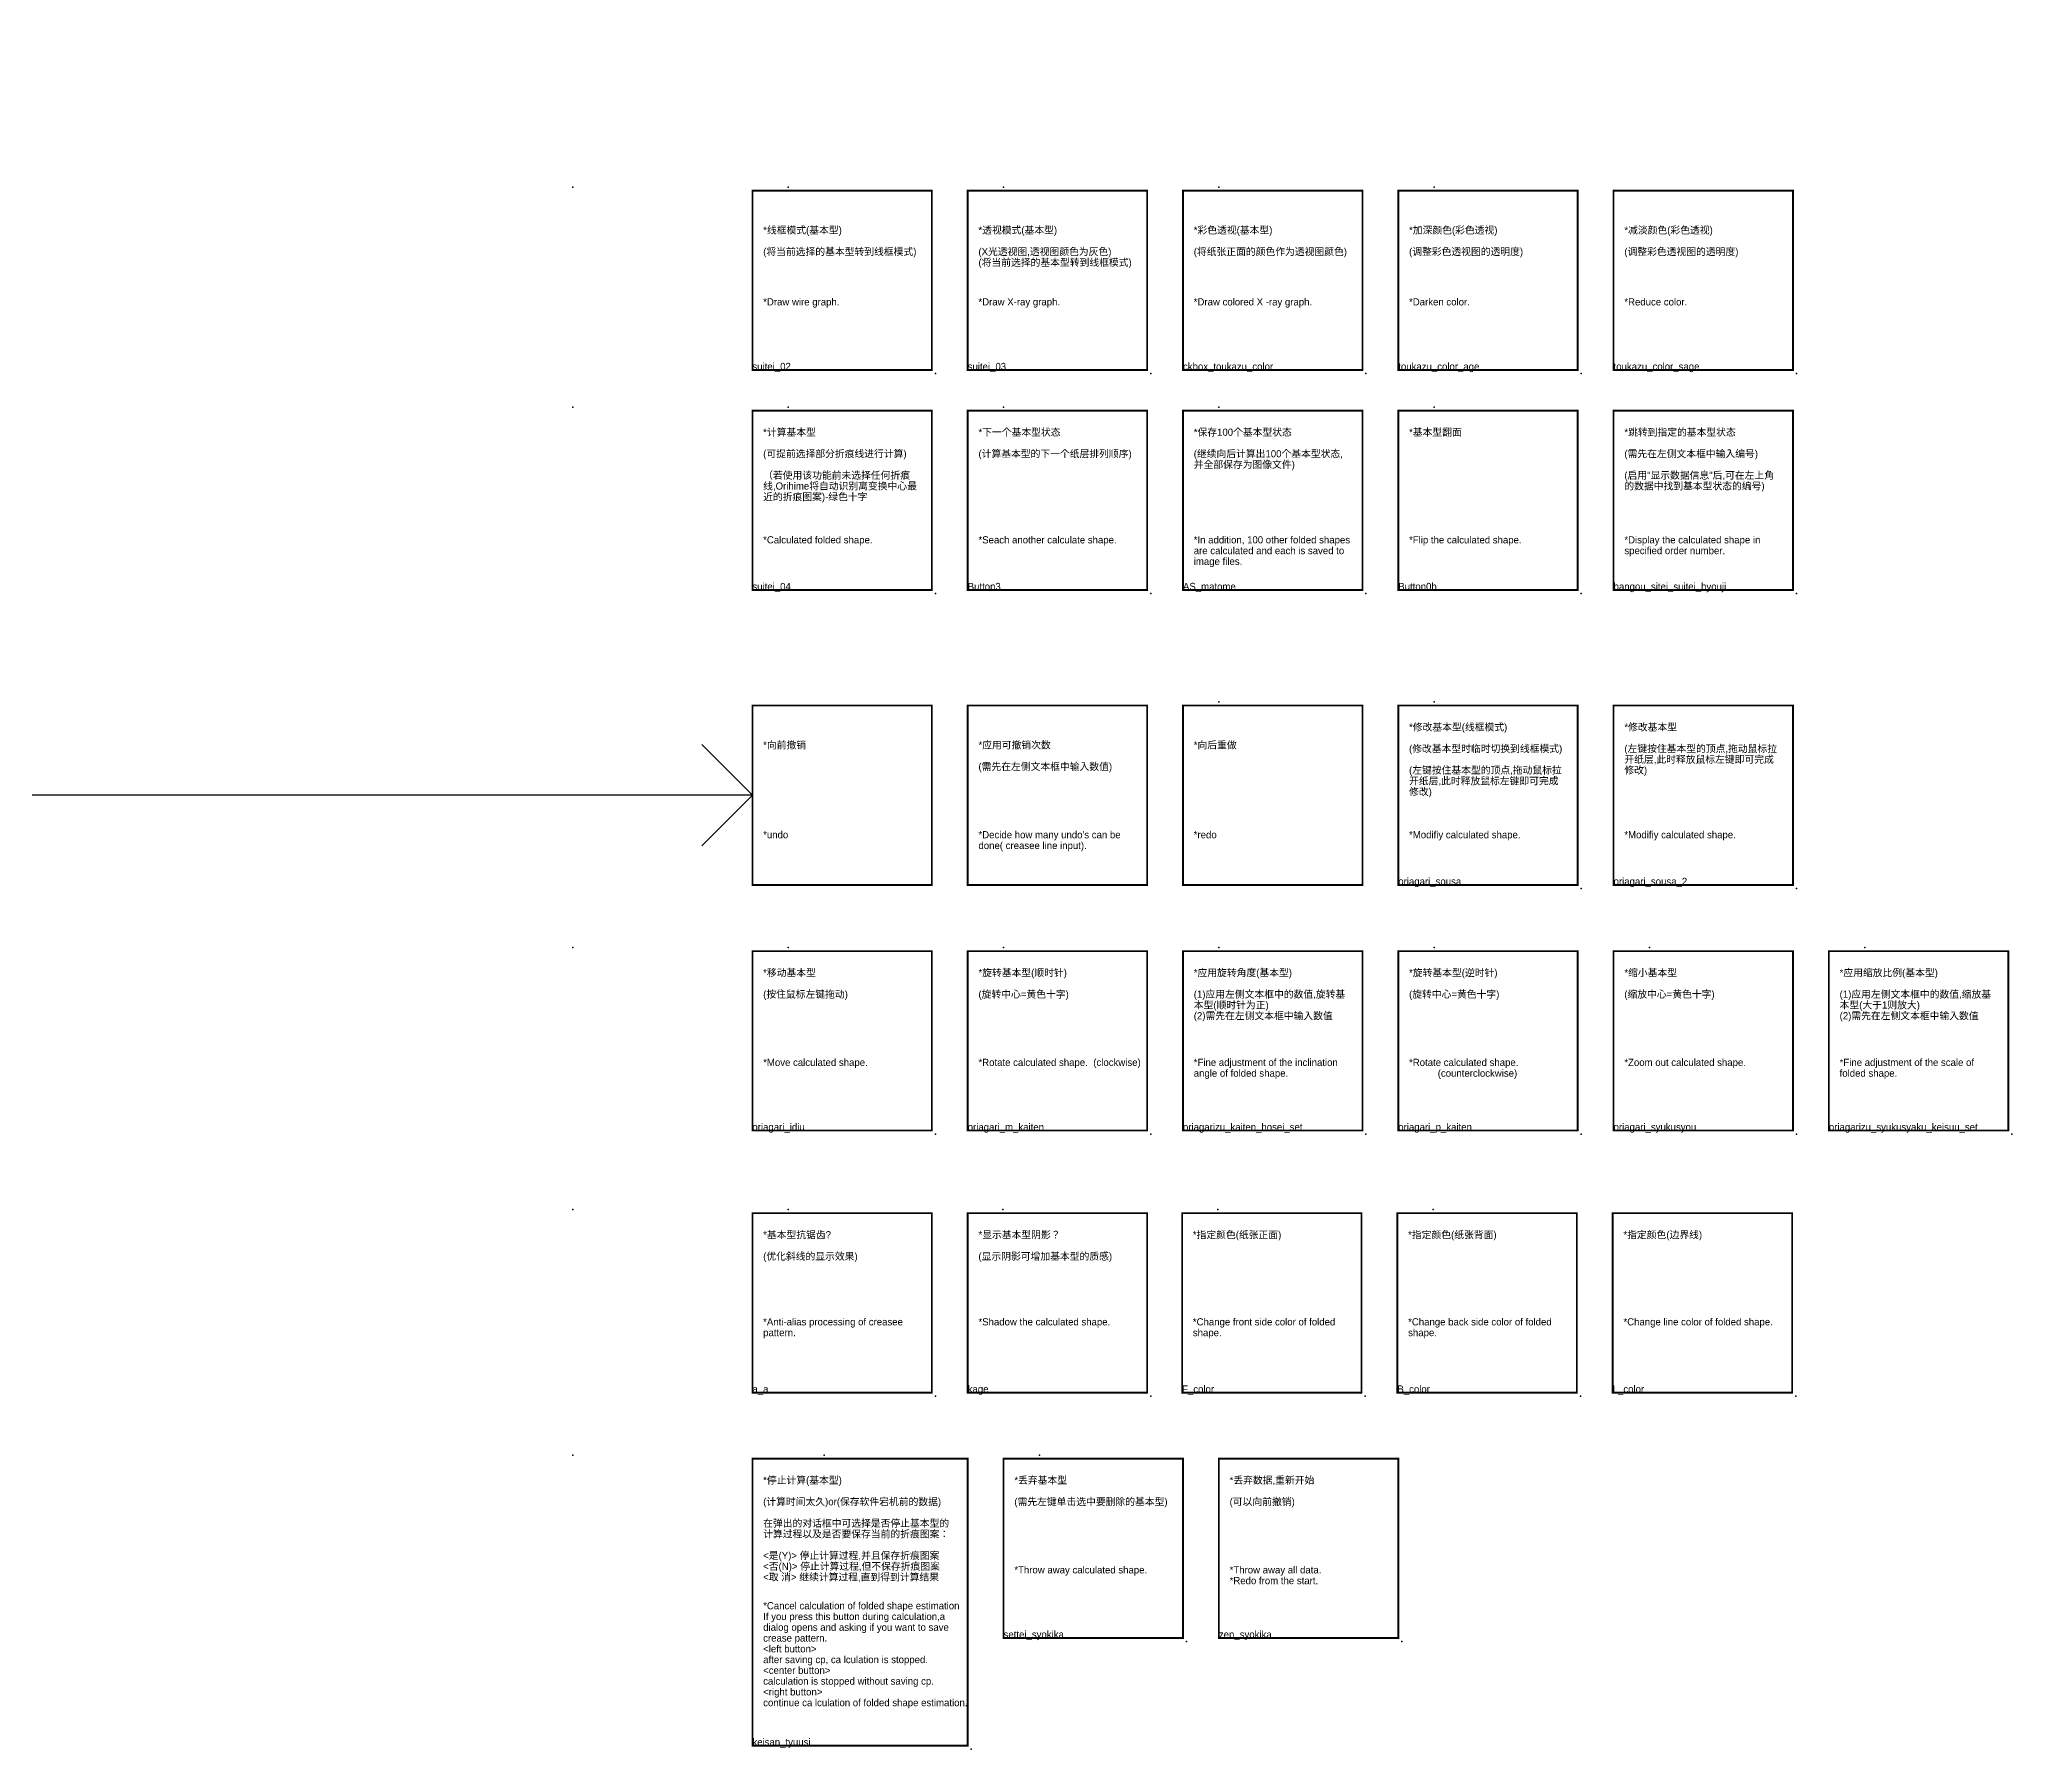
# Model space of a CAD drawing. Header units: millimetres. Extents: x -1842 to 3667, y -2745 to 2263.
# Drawn here: x 1191 to 1745, y 682 to 1158 of the extents above; entities that cross this region are included whole.
import ezdxf

# ---------------------------------------------------------------- set-up
doc = ezdxf.new("R2010")
doc.units = ezdxf.units.MM
doc.header["$LTSCALE"] = 1000
doc.layers.add('1-中文', color=7, linetype='Continuous', lineweight=25)
doc.layers.add('2-英文', color=250, linetype='Continuous', lineweight=25)
doc.layers.add('3-图名', color=6, linetype='Continuous', plot=False, transparency=0.5)
doc.layers.add('4-图框', color=7, linetype='Continuous', true_color=0x81cde4)
doc.styles.add('kucha制图', font='')
doc.styles.get('kucha制图').set_extended_font_data('思源黑体 CN Regular')

# ---------------------------------------------------------------- blocks, each defined once
blk = doc.blocks.new('图名')
at = {"layer": '3-图名', "ltscale": 8, "style": 'kucha制图', "flags": 8}
blk.add_attdef('图名', (0, 0), '', height=2, dxfattribs=at)
blk = doc.blocks.new('*U15')
at = {"color": 0, "const_width": 0.5}
blk.add_lwpolyline([(0, -50), (50, -50), (50, 0), (0, 0)], close=True, dxfattribs=at)
at = {"color": 8}
for p in [(-50, 1), (51, -51)]:
    blk.add_point(p, dxfattribs=at)
blk = doc.blocks.new('*U8')
at = {"color": 0, "const_width": 0.5}
blk.add_lwpolyline([(0, -80), (60, -80), (60, 0), (0, 0)], close=True, dxfattribs=at)
at = {"color": 8}
for p in [(-50, 1), (61, -81)]:
    blk.add_point(p, dxfattribs=at)

msp = doc.modelspace()

# ---------------------------------------------------------------- linework, layer by layer
at = {"color": 6}
for points in [[(1389.15, 947.68), (1179.39, 947.68), (1179.39, 1684.76), (295.2, 1684.76), (295.2, 1589.94)], [(1375.01, 961.82), (1389.15, 947.68), (1375.01, 933.54)]]:
    msp.add_lwpolyline(points, dxfattribs=at)
at = {"color": 6, "const_width": 0.5}
for points in [[(1389.15, 922.68), (1439.15, 922.68), (1439.15, 972.68), (1389.15, 972.68)], [(1449.15, 922.68), (1499.15, 922.68), (1499.15, 972.68), (1449.15, 972.68)], [(1509.15, 922.68), (1559.15, 922.68), (1559.15, 972.68), (1509.15, 972.68)]]:
    msp.add_lwpolyline(points, close=True, dxfattribs=at)

# ---------------------------------------------------------------- block references
at = {"layer": '3-图名'}
ref = msp.add_blockref('图名', (1389.15, 1066.19), dxfattribs=at)
ref.add_attrib('图名', 'suitei_02', (1389.15, 1066.19), dxfattribs={"ltscale": 8, "height": 2, "style": 'kucha制图'})
ref = msp.add_blockref('图名', (1449.15, 1066.19), dxfattribs=at)
ref.add_attrib('图名', 'suitei_03', (1449.15, 1066.19), dxfattribs={"ltscale": 8, "height": 2, "style": 'kucha制图'})
ref = msp.add_blockref('图名', (1509.15, 1066.19), dxfattribs=at)
ref.add_attrib('图名', 'ckbox_toukazu_color', (1509.15, 1066.19), dxfattribs={"ltscale": 8, "height": 2, "style": 'kucha制图'})
ref = msp.add_blockref('图名', (1569.15, 1066.19), dxfattribs=at)
ref.add_attrib('图名', 'toukazu_color_age', (1569.15, 1066.19), dxfattribs={"ltscale": 8, "height": 2, "style": 'kucha制图'})
ref = msp.add_blockref('图名', (1629.15, 1066.19), dxfattribs=at)
ref.add_attrib('图名', 'toukazu_color_sage', (1629.15, 1066.19), dxfattribs={"ltscale": 8, "height": 2, "style": 'kucha制图'})
ref = msp.add_blockref('图名', (1389.15, 1004.87), dxfattribs=at)
ref.add_attrib('图名', 'suitei_04', (1389.15, 1004.87), dxfattribs={"ltscale": 8, "height": 2, "style": 'kucha制图'})
ref = msp.add_blockref('图名', (1449.15, 1004.87), dxfattribs=at)
ref.add_attrib('图名', 'Button3', (1449.15, 1004.87), dxfattribs={"ltscale": 8, "height": 2, "style": 'kucha制图'})
ref = msp.add_blockref('图名', (1509.15, 1004.87), dxfattribs=at)
ref.add_attrib('图名', 'AS_matome', (1509.15, 1004.87), dxfattribs={"ltscale": 8, "height": 2, "style": 'kucha制图'})
ref = msp.add_blockref('图名', (1569.15, 1004.87), dxfattribs=at)
ref.add_attrib('图名', 'Button0b', (1569.15, 1004.87), dxfattribs={"ltscale": 8, "height": 2, "style": 'kucha制图'})
ref = msp.add_blockref('图名', (1629.15, 1004.87), dxfattribs=at)
ref.add_attrib('图名', 'bangou_sitei_suitei_hyouji', (1629.15, 1004.87), dxfattribs={"ltscale": 8, "height": 2, "style": 'kucha制图'})
ref = msp.add_blockref('图名', (1569.15, 922.68), dxfattribs=at)
ref.add_attrib('图名', 'oriagari_sousa', (1569.15, 922.68), dxfattribs={"ltscale": 8, "height": 2, "style": 'kucha制图'})
ref = msp.add_blockref('图名', (1629.15, 922.68), dxfattribs=at)
ref.add_attrib('图名', 'oriagari_sousa_2', (1629.15, 922.68), dxfattribs={"ltscale": 8, "height": 2, "style": 'kucha制图'})
ref = msp.add_blockref('图名', (1389.15, 854.23), dxfattribs=at)
ref.add_attrib('图名', 'oriagari_idiu', (1389.15, 854.23), dxfattribs={"ltscale": 8, "height": 2, "style": 'kucha制图'})
ref = msp.add_blockref('图名', (1449.15, 854.23), dxfattribs=at)
ref.add_attrib('图名', 'oriagari_m_kaiten', (1449.15, 854.23), dxfattribs={"ltscale": 8, "height": 2, "style": 'kucha制图'})
ref = msp.add_blockref('图名', (1509.15, 854.23), dxfattribs=at)
ref.add_attrib('图名', 'oriagarizu_kaiten_hosei_set', (1509.15, 854.23), dxfattribs={"ltscale": 8, "height": 2, "style": 'kucha制图'})
ref = msp.add_blockref('图名', (1569.15, 854.23), dxfattribs=at)
ref.add_attrib('图名', 'oriagari_p_kaiten', (1569.15, 854.23), dxfattribs={"ltscale": 8, "height": 2, "style": 'kucha制图'})
ref = msp.add_blockref('图名', (1629.15, 854.23), dxfattribs=at)
ref.add_attrib('图名', 'oriagari_syukusyou', (1629.15, 854.23), dxfattribs={"ltscale": 8, "height": 2, "style": 'kucha制图'})
ref = msp.add_blockref('图名', (1689.15, 854.23), dxfattribs=at)
ref.add_attrib('图名', 'oriagarizu_syukusyaku_keisuu_set', (1689.15, 854.23), dxfattribs={"ltscale": 8, "height": 2, "style": 'kucha制图'})
ref = msp.add_blockref('图名', (1389.15, 781.19), dxfattribs=at)
ref.add_attrib('图名', 'a_a', (1389.15, 781.19), dxfattribs={"ltscale": 8, "height": 2, "style": 'kucha制图'})
ref = msp.add_blockref('图名', (1449.15, 781.19), dxfattribs=at)
ref.add_attrib('图名', 'kage', (1449.15, 781.19), dxfattribs={"ltscale": 8, "height": 2, "style": 'kucha制图'})
ref = msp.add_blockref('图名', (1508.9, 781.19), dxfattribs=at)
ref.add_attrib('图名', 'F_color', (1508.9, 781.19), dxfattribs={"ltscale": 8, "height": 2, "style": 'kucha制图'})
ref = msp.add_blockref('图名', (1568.9, 781.19), dxfattribs=at)
ref.add_attrib('图名', 'B_color', (1568.9, 781.19), dxfattribs={"ltscale": 8, "height": 2, "style": 'kucha制图'})
ref = msp.add_blockref('图名', (1628.9, 781.19), dxfattribs=at)
ref.add_attrib('图名', 'L_color', (1628.9, 781.19), dxfattribs={"ltscale": 8, "height": 2, "style": 'kucha制图'})
ref = msp.add_blockref('图名', (1459.15, 712.8), dxfattribs=at)
ref.add_attrib('图名', 'settei_syokika', (1459.15, 712.8), dxfattribs={"ltscale": 8, "height": 2, "style": 'kucha制图'})
ref = msp.add_blockref('图名', (1519.15, 712.8), dxfattribs=at)
ref.add_attrib('图名', 'zen_syokika', (1519.15, 712.8), dxfattribs={"ltscale": 8, "height": 2, "style": 'kucha制图'})
ref = msp.add_blockref('图名', (1389.15, 682.8), dxfattribs=at)
ref.add_attrib('图名', 'keisan_tyuusi', (1389.15, 682.8), dxfattribs={"ltscale": 8, "height": 2, "style": 'kucha制图'})
at = {"layer": '4-图框'}
for name, p in [('*U15', (1389.15, 1116.19)), ('*U15', (1449.15, 1116.19)), ('*U15', (1509.15, 1116.19)), ('*U15', (1569.15, 1116.19)), ('*U15', (1629.15, 1116.19)), ('*U15', (1389.15, 1054.87)), ('*U15', (1449.15, 1054.87)), ('*U15', (1509.15, 1054.87)), ('*U15', (1569.15, 1054.87)), ('*U15', (1629.15, 1054.87)), ('*U15', (1569.15, 972.68)), ('*U15', (1629.15, 972.68)), ('*U15', (1389.15, 904.23)), ('*U15', (1449.15, 904.23)), ('*U15', (1509.15, 904.23)), ('*U15', (1569.15, 904.23)), ('*U15', (1629.15, 904.23)), ('*U15', (1689.15, 904.23)), ('*U15', (1749.15, 904.23)), ('*U15', (1389.15, 831.19)), ('*U15', (1449.15, 831.19)), ('*U15', (1508.9, 831.19)), ('*U15', (1568.9, 831.19)), ('*U15', (1628.9, 831.19)), ('*U8', (1389.15, 762.8)), ('*U15', (1459.15, 762.8)), ('*U15', (1519.15, 762.8))]:
    msp.add_blockref(name, p, dxfattribs=at)

# ---------------------------------------------------------------- texts
at = {"layer": '1-中文', "char_height": 2, "attachment_point": 1, "line_spacing_factor": 0.9, "style": 'kucha制图'}
for s, width, heights, insert in [('*线框模式(基本型)\\P\\P(将当前选择的基本型转到线框模式)', 44, [0], (1392.15, 1106.19)), ('*透视模式(基本型)\\P\\P(X光透视图,透视图颜色为灰色)\\P(将当前选择的基本型转到线框模式)', 44, [0], (1452.15, 1106.19)), ('*彩色透视(基本型)\\P\\P(将纸张正面的颜色作为透视图颜色)', 44, [0], (1512.15, 1106.19)), ('*加深颜色(彩色透视)\\P\\P(调整彩色透视图的透明度)', 44, [0], (1572.15, 1106.19)), ('*减淡颜色(彩色透视)\\P\\P(调整彩色透视图的透明度)', 44, [0], (1632.15, 1106.19)), ('*计算基本型\\P\\P(可提前选择部分折痕线进行计算)\\P\\P（若使用该功能前未选择任何折痕线,Orihime将自动识别离变换中心最近的折痕图案)-绿色十字', 44, [24.5], (1392.15, 1049.87)), ('*下一个基本型状态\\P\\P(计算基本型的下一个纸层排列顺序)', 44, [0], (1452.15, 1049.87)), ('*保存100个基本型状态\\P\\P(继续向后计算出100个基本型状态,并全部保存为图像文件)', 44, [0], (1512.15, 1049.87)), ('*基本型翻面', 44, [0], (1572.15, 1049.87)), ('*跳转到指定的基本型状态\\P\\P(需先在左侧文本框中输入编号)\\P\\P(启用"显示数据信息"后,可在左上角的数据中找到基本型状态的编号)', 44, [0], (1632.15, 1049.87)), ('*修改基本型(线框模式)\\P\\P(修改基本型时临时切换到线框模式)\\P\\P(左键按住基本型的顶点,拖动鼠标拉开纸层,此时释放鼠标左键即可完成修改)', 44, [0], (1572.15, 967.68)), ('*修改基本型\\P\\P(左键按住基本型的顶点,拖动鼠标拉开纸层,此时释放鼠标左键即可完成修改)', 44, [0], (1632.15, 967.68)), ('*向前撤销', 44, [0], (1392.15, 962.68)), ('*应用可撤销次数\\P\\P(需先在左侧文本框中输入数值)', 44, [0], (1452.15, 962.68)), ('*向后重做', 44, [0], (1512.15, 962.68)), ('*移动基本型\\P\\P(按住鼠标左键拖动)', 44, [0], (1392.15, 899.23)), ('*旋转基本型(顺时针)\\P\\P(旋转中心=黄色十字)', 44, [0], (1452.15, 899.23)), ('*应用旋转角度(基本型)\\P\\P(1)应用左侧文本框中的数值,旋转基本型(顺时针为正)\\P(2)需先在左侧文本框中输入数值', 44, [0], (1512.15, 899.23)), ('*旋转基本型(逆时针)\\P\\P(旋转中心=黄色十字)', 44, [0], (1572.15, 899.23)), ('*缩小基本型\\P\\P(缩放中心=黄色十字)', 44, [0], (1632.15, 899.23)), ('*应用缩放比例(基本型)\\P\\P(1)应用左侧文本框中的数值,缩放基本型(大于1则放大)\\P(2)需先在左侧文本框中输入数值', 44, [0], (1692.15, 899.23)), ('*基本型抗锯齿?\\P\\P(优化斜线的显示效果)', 44, [0], (1392.15, 826.19)), ('*显示基本型阴影？\\P\\P(显示阴影可增加基本型的质感)', 44, [0], (1452.15, 826.19)), ('*指定颜色(纸张正面)', 44, [0], (1511.9, 826.19)), ('*指定颜色(纸张背面)', 44, [0], (1571.9, 826.19)), ('*指定颜色(边界线)', 44, [0], (1631.9, 826.19)), ('*停止计算(基本型)\\P\\P(计算时间太久)or(保存软件宕机前的数据)\\P\\P在弹出的对话框中可选择是否停止基本型的计算过程以及是否要保存当前的折痕图案：\\P\\P<是(Y)> 停止计算过程,并且保存折痕图案\\P<否(N)> 停止计算过程,但不保存折痕图案\\P<取 消> 继续计算过程,直到得到计算结果', 54, [0], (1392.15, 757.8)), ('*丢弃基本型\\P\\P(需先左键单击选中要删除的基本型)', 44, [0], (1462.15, 757.8)), ('*丢弃数据,重新开始\\P\\P(可以向前撤销)', 44, [0], (1522.15, 757.8))]:
    msp.add_mtext_dynamic_manual_height_columns(s, width=width, gutter_width=12.5, heights=heights, dxfattribs=dict(at, insert=insert))
at = {"layer": '2-英文', "char_height": 2, "attachment_point": 1, "line_spacing_factor": 0.9, "style": 'kucha制图'}
for s, width, insert in [('*Draw wire graph.', 43.8707, (1392.15, 1086.19)), ('*Draw X-ray graph.', 43.8707, (1452.15, 1086.19)), ('*Draw colored X -ray graph.', 43.8707, (1512.15, 1086.19)), ('*Darken color.', 44, (1572.15, 1086.19)), ('*Reduce color.', 44, (1632.15, 1086.19)), ('*Calculated folded shape.', 43.8707, (1392.15, 1019.87)), ('*Seach another calculate shape.', 43.8707, (1452.15, 1019.87)), ('*In addition, 100 other folded shapes are calculated and each is saved to image files.', 43.8707, (1512.15, 1019.87)), ('*Flip the calculated shape.', 43.8707, (1572.15, 1019.87)), ('*Display the calculated shape in specified order number.', 43.8707, (1632.15, 1019.87)), ('*undo', 44, (1392.15, 937.68)), ("*Decide how many undo's can be\\Pdone( creasee line input).", 44, (1452.15, 937.68)), ('*redo', 44, (1512.15, 937.68)), ('*Modifiy calculated shape.', 43.8707, (1572.15, 937.68)), ('*Modifiy calculated shape.', 43.8707, (1632.15, 937.68)), ('*Move calculated shape.', 43.8707, (1392.15, 874.23)), ('*Rotate calculated shape.^I(clockwise)', 43.8707, (1452.15, 874.23)), ('*Fine adjustment of the inclination angle of folded shape.', 43.8707, (1512.15, 874.23)), ('*Rotate calculated shape.^I(counterclockwise) ', 43.8707, (1572.15, 874.23)), ('*Zoom out calculated shape.', 43.8707, (1632.15, 874.23)), ('*Fine adjustment of the scale of folded shape.', 43.8707, (1692.15, 874.23)), ('*Anti-alias processing of creasee\\Ppattern.', 43.8707, (1392.15, 801.92)), ('*Shadow the calculated shape.', 43.8707, (1452.15, 801.92)), ('*Change front side color of folded\\Pshape.', 43.8707, (1511.9, 801.92)), ('*Change back side color of folded\\Pshape.', 43.8707, (1571.9, 801.92)), ('*Change line color of folded shape.', 47, (1631.9, 801.92)), ('*Throw away calculated shape.', 43.8707, (1462.15, 732.8)), ('*Throw away all data. \\P*Redo from the start.', 44, (1522.15, 732.8)), ('*Cancel calculation of folded shape estimation\\PIf you press this button during calculation,a dialog opens and asking if you want to save crease pattern.\\P<left button>\\Pafter saving cp, ca lculation is stopped.\\P<center button>\\Pcalculation is stopped without saving cp.\\P<right button>\\Pcontinue ca lculation of folded shape estimation.', 55, (1392.15, 722.8))]:
    msp.add_mtext_dynamic_manual_height_columns(s, width=width, gutter_width=12.5, heights=[0], dxfattribs=dict(at, insert=insert))

doc.saveas('drawing.dxf')
